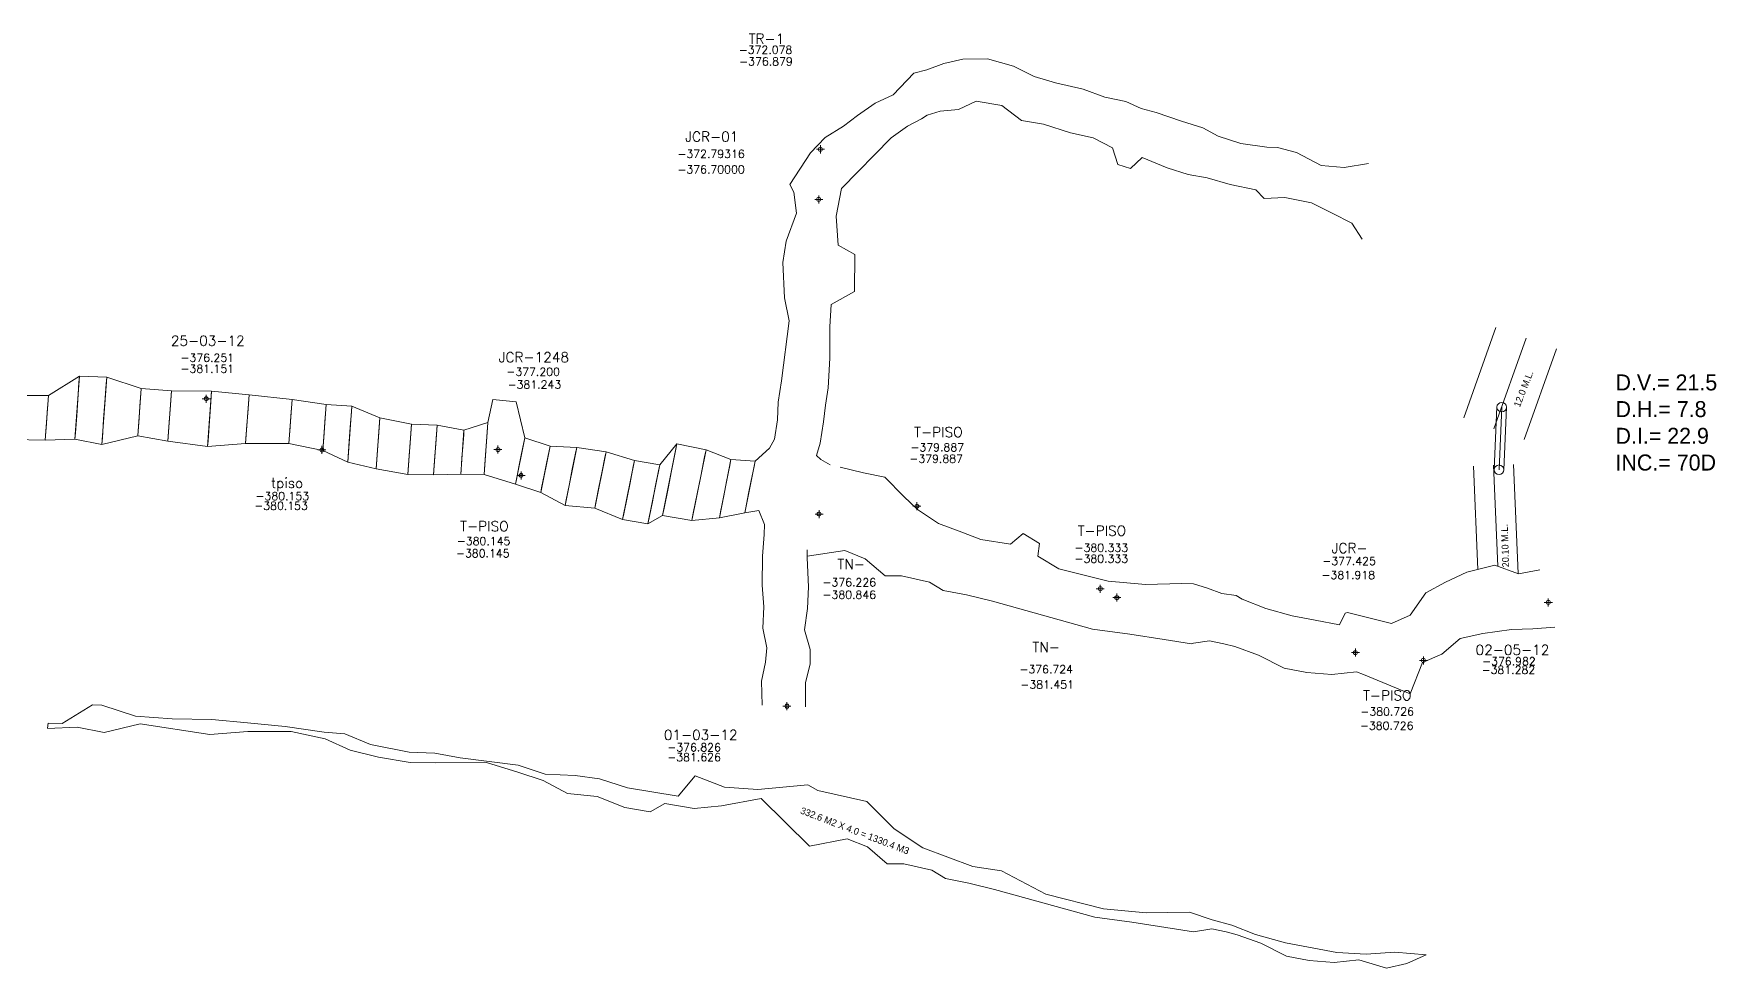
# Model space of a CAD drawing. Extents: x 0 to 99091, y -1812 to 13278.
# Drawn here: x 10999.2 to 11209.4, y 9679.4 to 9796 of the extents above; entities that cross this region are included whole.
import ezdxf
from ezdxf.enums import TextEntityAlignment as Align

# ---------------------------------------------------------------- set-up
doc = ezdxf.new("R2010")
doc.units = 0
doc.header["$MEASUREMENT"] = 0
doc.header["$PDMODE"] = 34
doc.header["$PDSIZE"] = 0.5
for name, color, linetype in [('F-440-7632-E-SEC', 1, 'Continuous'), ('F-450-7463-W-SCR', 4, 'Continuous'), ('F-450-7463-W-SCR-FIC', 4, 'Continuous')]:
    doc.layers.add(name, color=color, linetype=linetype)
doc.styles.add('ROMAND', font='ROMAND.SHX')
doc.styles.add('ROMANS', font='ROMANS.SHX', dxfattribs={"width": 2.5})

# ---------------------------------------------------------------- blocks, each defined once
blk = doc.blocks.new('F2')
at = {"lineweight": 0}
blk.add_point((0, 0), dxfattribs=at)
at = {"lineweight": 0, "style": 'ROMAND'}
for tag, height, p in [('NOMBRE', 1.25, (0.2, 6.62)), ('CIELO', 1, (0.14, 4.62)), ('PISO', 1, (0.14, 3.25))]:
    blk.add_attdef(tag, text='', height=height, dxfattribs=at).set_placement(p, align=Align.CENTER)
at = {"lineweight": 0, "style": 'ROMANS', "flags": 1}
for tag, p in [('MINA', (-0.07, -3.26)), ('LOCALIZACION', (-0.07, -4.93)), ('ESTRUCTURA', (-0.07, -6.62)), ('NIVEL', (-0.07, -8.29)), ('OBRA', (-0.07, -10.12)), ('ATRAS', (-0.07, -13.48)), ('FECHA', (-0.07, -11.79)), ('TOPOGRAFO', (2.67, -15.3))]:
    blk.add_attdef(tag, text='', height=1.25, dxfattribs=at).set_placement(p, align=Align.CENTER)

msp = doc.modelspace()

# ---------------------------------------------------------------- linework, layer by layer
at = {"color": 3, "linetype": 'Continuous', "lineweight": 0, "ltscale": 5, "flags": 128}
for points in [[(11181.86, 9759.37), (11177.84, 9748.07)], [(11189.4, 9756.69), (11185.38, 9745.39)], [(11181.98, 9749.45), (11181.64, 9741.63)], [(11183.18, 9749.4), (11182.84, 9741.58)], [(11179.06, 9742.07), (11179.61, 9729.17)], [(11184.06, 9742.28), (11184.63, 9728.64)]]:
    msp.add_lwpolyline(points, dxfattribs=at)
at = {"color": 1, "linetype": 'Continuous', "lineweight": 0, "ltscale": 5, "flags": 128}
for points in [[(11185.63, 9758.03), (11181.61, 9746.73)], [(11182.58, 9749.42), (11182.24, 9741.6)], [(11181.56, 9742.18), (11182.09, 9729.57)]]:
    msp.add_lwpolyline(points, dxfattribs=at)
at = {"linetype": 'Continuous', "lineweight": 0, "flags": 128}
msp.add_lwpolyline([(11000.9, 9709.33), (11000.98, 9709.97), (11002.73, 9709.91), (11006.51, 9712.27), (11007.67, 9712.22), (11011.91, 9710.83), (11016.47, 9710.5), (11021.42, 9710.44), (11025.89, 9710.02), (11030.59, 9709.57), (11035.45, 9708.83), (11038.03, 9708.65), (11041.24, 9707.31), (11046.06, 9706.35), (11049.28, 9706.22), (11052.44, 9705.62), (11059.71, 9704.72), (11063.05, 9703.62), (11066.82, 9703.44), (11069.85, 9703), (11073.34, 9701.9), (11079.7, 9700.84), (11081.79, 9703.38), (11085.46, 9701.97), (11089.65, 9701.7), (11095.87, 9702.26), (11097.14, 9701.55), (11103.27, 9700.17), (11106.69, 9696.78), (11110.25, 9694.41), (11116.5, 9692.07), (11120.09, 9691.52), (11125.62, 9688.61), (11132.82, 9686.8), (11138.16, 9686.3), (11143.58, 9686.38), (11146.41, 9685.41), (11148.85, 9684.74), (11151.8, 9683.57), (11155.55, 9682.53), (11161.99, 9681.32), (11165.63, 9681.13), (11169.24, 9681.36), (11173.13, 9681.06), (11170.72, 9679.98), (11168.19, 9679.36), (11164.71, 9680.4), (11161.63, 9680.07), (11158.53, 9680.34), (11155.68, 9680.88), (11152.49, 9682.49), (11149.52, 9683.56), (11148.14, 9683.93), (11146.37, 9684.28), (11144.08, 9683.91), (11136.38, 9685.11), (11131.76, 9685.74), (11119.22, 9689.22), (11116, 9690.01), (11113.09, 9690.58), (11111.37, 9691.63), (11107.88, 9692.41), (11105.81, 9692.39), (11103.34, 9694.53), (11100.81, 9695.54), (11096.1, 9694.63), (11090.06, 9700.57), (11085.12, 9699.66), (11081.69, 9699.32), (11078.04, 9699.95), (11076.2, 9698.89), (11073.04, 9699.42), (11069.55, 9700.83), (11065.84, 9701.17), (11062.8, 9702.8), (11059.65, 9703.84), (11055.73, 9705.07), (11049.41, 9705.02), (11046.2, 9705.05), (11042.24, 9705.74), (11038.69, 9706.59), (11035.59, 9708.02), (11031.34, 9708.93), (11025.93, 9708.92), (11021.19, 9708.56), (11012.46, 9709.89), (11007.97, 9708.81), (11004.61, 9709.45), (11000.89, 9709.32)], dxfattribs=at)
at = {"color": 3, "linetype": 'Continuous', "lineweight": 0, "ltscale": 5}
for centre in [(11182.58, 9749.42), (11182.24, 9741.6)]:
    msp.add_circle(centre, 0.6, dxfattribs=at)
at = {"layer": 'F-440-7632-E-SEC', "color": 1, "linetype": 'Continuous', "lineweight": 0}
for points in [[(11004.32, 9745.42, -381.16), (11004.89, 9753.3, -381.16), (11004.89, 9753.3, -378.26), (11004.83, 9752.51, -376.79), (11004.68, 9750.34, -376.16), (11004.54, 9748.37, -376.16), (11004.38, 9746.2, -376.79), (11004.32, 9745.42, -378.26), (11004.32, 9745.42, -381.16)], [(11007.69, 9744.77, -381.07), (11008.29, 9753.15, -381.07), (11008.29, 9753.15, -378.34), (11008.23, 9752.31, -376.96), (11008.06, 9750.01, -376.37), (11007.91, 9747.91, -376.37), (11007.75, 9745.61, -376.96), (11007.69, 9744.77, -378.34), (11007.69, 9744.77, -381.07)], [(11000.6, 9745.28, -381.46), (11001.01, 9750.87, -381.46), (11001.01, 9750.87, -378.61), (11000.97, 9750.31, -377.17), (11000.85, 9748.77, -376.56), (11000.75, 9747.38, -376.56), (11000.64, 9745.84, -377.17), (11000.6, 9745.28, -378.61), (11000.6, 9745.28, -381.46)], [(11012.17, 9745.85, -381.17), (11012.6, 9751.74, -381.17), (11012.6, 9751.74, -378.56), (11012.56, 9751.15, -377.24), (11012.44, 9749.53, -376.67), (11012.33, 9748.06, -376.67), (11012.22, 9746.44, -377.24), (11012.17, 9745.85, -378.56), (11012.17, 9745.85, -381.17)], [(11015.94, 9745.18, -381.28), (11016.39, 9751.46, -381.28), (11016.39, 9751.46, -378.73), (11016.34, 9750.84, -377.44), (11016.22, 9749.11, -376.88), (11016.11, 9747.54, -376.88), (11015.98, 9745.81, -377.44), (11015.94, 9745.18, -378.73), (11015.94, 9745.18, -381.28)], [(11020.9, 9744.52, -381.29), (11021.4, 9751.4, -381.29), (11021.4, 9751.4, -378.74), (11021.35, 9750.72, -377.44), (11021.21, 9748.82, -376.89), (11021.09, 9747.1, -376.89), (11020.95, 9745.21, -377.44), (11020.9, 9744.52, -378.74), (11020.9, 9744.52, -381.29)], [(11025.64, 9744.88, -381.5), (11026.08, 9750.97, -381.5), (11026.08, 9750.97, -378.94), (11026.03, 9750.36, -377.65), (11025.91, 9748.69, -377.1), (11025.8, 9747.16, -377.1), (11025.68, 9745.49, -377.65), (11025.64, 9744.88, -378.94), (11025.64, 9744.88, -381.5)], [(11031.05, 9744.89, -381.5), (11031.45, 9750.38, -381.5), (11031.45, 9750.38, -379.07), (11031.41, 9749.83, -377.83), (11031.3, 9748.32, -377.3), (11031.2, 9746.95, -377.3), (11031.09, 9745.44, -377.83), (11031.05, 9744.89, -379.07), (11031.05, 9744.89, -381.5)], [(11035.3, 9743.99, -381.81), (11035.72, 9749.77, -381.81), (11035.72, 9749.77, -378.97), (11035.68, 9749.19, -377.53), (11035.56, 9747.6, -376.91), (11035.46, 9746.16, -376.91), (11035.34, 9744.56, -377.53), (11035.3, 9743.99, -378.97), (11035.3, 9743.99, -381.81)], [(11038.41, 9742.56, -381.62), (11038.91, 9749.54, -381.62), (11038.91, 9749.54, -378.89), (11038.86, 9748.84, -377.51), (11038.72, 9746.92, -376.92), (11038.59, 9745.18, -376.92), (11038.46, 9743.26, -377.51), (11038.41, 9742.56, -378.89), (11038.41, 9742.56, -381.62)], [(11041.95, 9741.7, -381.72), (11042.41, 9748.09, -381.72), (11042.41, 9748.09, -379.11), (11042.37, 9747.45, -377.79), (11042.24, 9745.69, -377.22), (11042.13, 9744.1, -377.22), (11042, 9742.34, -377.79), (11041.95, 9741.7, -379.11), (11041.95, 9741.7, -381.72)], [(11045.91, 9741.02, -381.93), (11046.37, 9747.3, -381.93), (11046.37, 9747.3, -379.49), (11046.32, 9746.67, -378.26), (11046.2, 9744.94, -377.73), (11046.08, 9743.37, -377.73), (11045.96, 9741.64, -378.26), (11045.91, 9741.02, -379.49), (11045.91, 9741.02, -381.93)], [(11049.12, 9740.99, -381.83), (11049.57, 9747.17, -381.83), (11049.57, 9747.17, -379.22), (11049.52, 9746.55, -377.9), (11049.4, 9744.85, -377.33), (11049.29, 9743.3, -377.33), (11049.16, 9741.6, -377.9), (11049.12, 9740.99, -379.22), (11049.12, 9740.99, -381.83)], [(11052.53, 9741.04, -381.64), (11052.93, 9746.53, -381.64), (11052.93, 9746.53, -378.68), (11052.89, 9745.98, -377.18), (11052.78, 9744.47, -376.54), (11052.68, 9743.1, -376.54), (11052.57, 9741.59, -377.18), (11052.53, 9741.04, -378.68), (11052.53, 9741.04, -381.64)], [(11055.44, 9741.03, -381.54), (11055.91, 9747.51, -381.54), (11055.91, 9747.51, -378.87), (11055.86, 9746.87, -377.52), (11055.73, 9745.08, -376.94), (11055.61, 9743.46, -376.94), (11055.49, 9741.68, -377.52), (11055.44, 9741.03, -378.87), (11055.44, 9741.03, -381.54)], [(11060.52, 9745.59, -381.39), (11059.36, 9739.8, -381.39), (11059.36, 9739.8, -378.78), (11059.48, 9740.38, -377.46), (11059.8, 9741.97, -376.89), (11060.08, 9743.42, -376.89), (11060.4, 9745.01, -377.46), (11060.52, 9745.59, -378.78), (11060.52, 9745.59, -381.39)], [(11063.68, 9744.55, -381.33), (11062.52, 9738.76, -381.33), (11062.52, 9738.76, -378.78), (11062.63, 9739.34, -377.49), (11062.95, 9740.93, -376.93), (11063.24, 9742.38, -376.93), (11063.56, 9743.97, -377.49), (11063.68, 9744.55, -378.78), (11063.68, 9744.55, -381.33)], [(11067.01, 9744.39, -381.37), (11065.56, 9737.13, -381.37), (11065.56, 9737.13, -378.59), (11065.7, 9737.86, -377.18), (11066.1, 9739.85, -376.57), (11066.46, 9741.67, -376.57), (11066.86, 9743.66, -377.18), (11067.01, 9744.39, -378.59), (11067.01, 9744.39, -381.37)], [(11079.54, 9744.84, -380.95), (11077.75, 9735.91, -380.95), (11077.75, 9735.91, -378.4), (11077.93, 9736.81, -377.11), (11078.42, 9739.26, -376.55), (11078.87, 9741.49, -376.55), (11079.36, 9743.95, -377.11), (11079.54, 9744.84, -378.4), (11079.54, 9744.84, -380.95)], [(11083.17, 9744.11, -380.89), (11081.4, 9735.29, -380.89), (11081.4, 9735.29, -378.16), (11081.58, 9736.17, -376.78), (11082.06, 9738.6, -376.19), (11082.5, 9740.8, -376.19), (11082.99, 9743.23, -376.78), (11083.17, 9744.11, -378.16), (11083.17, 9744.11, -380.89)], [(11070.68, 9743.86, -381.31), (11069.26, 9736.8, -381.31), (11069.26, 9736.8, -378.41), (11069.4, 9737.5, -376.94), (11069.79, 9739.45, -376.31), (11070.15, 9741.21, -376.31), (11070.53, 9743.15, -376.94), (11070.68, 9743.86, -378.41), (11070.68, 9743.86, -381.31)], [(11074.22, 9742.74, -381.14), (11072.75, 9735.39, -381.14), (11072.75, 9735.39, -378.12), (11072.9, 9736.12, -376.59), (11073.3, 9738.14, -375.94), (11073.67, 9739.98, -375.94), (11074.08, 9742, -376.59), (11074.22, 9742.74, -378.12), (11074.22, 9742.74, -381.14)], [(11077.38, 9742.21, -381.18), (11075.91, 9734.86, -381.18), (11075.91, 9734.86, -378.4), (11076.06, 9735.59, -376.99), (11076.46, 9737.61, -376.38), (11076.83, 9739.45, -376.38), (11077.23, 9741.47, -376.99), (11077.38, 9742.21, -378.4), (11077.38, 9742.21, -381.18)], [(11086.28, 9742.88, -380.73), (11084.83, 9735.62, -380.73), (11084.83, 9735.62, -377.83), (11084.98, 9736.35, -376.36), (11085.38, 9738.34, -375.73), (11085.74, 9740.15, -375.73), (11086.14, 9742.15, -376.36), (11086.28, 9742.88, -377.83), (11086.28, 9742.88, -380.73)], [(11089.3, 9742.68, -380.57), (11088.01, 9736.21, -380.57), (11088.01, 9736.21, -377.96), (11088.14, 9736.85, -376.64), (11088.49, 9738.63, -376.07), (11088.82, 9740.25, -376.07), (11089.17, 9742.03, -376.64), (11089.3, 9742.68, -377.96), (11089.3, 9742.68, -380.57)]]:
    msp.add_polyline3d(points, dxfattribs=at)
at = {"layer": 'F-450-7463-W-SCR', "linetype": 'Continuous', "lineweight": 0, "flags": 128}
for points, elevation in [([(11165.92, 9779.84), (11162.89, 9779.36), (11160.03, 9779.59), (11156.94, 9781.23), (11154.55, 9781.85), (11153.23, 9781.89), (11149.97, 9782.32), (11147.15, 9783.27), (11145.23, 9784.28), (11142.59, 9785.11), (11139.41, 9786.21), (11137.52, 9786.7), (11135.62, 9787.57), (11133, 9788.12), (11130.3, 9789.12), (11126.83, 9789.92), (11124.18, 9790.7), (11121.57, 9791.98), (11118.34, 9792.92), (11115.25, 9792.86), (11112.87, 9792.31), (11110.76, 9791.53), (11109.12, 9791.11), (11106.54, 9788.42), (11104.3, 9787.39), (11102.1, 9785.83), (11100.33, 9784.49), (11098.06, 9783.1), (11096.21, 9781.16), (11093.62, 9777.22), (11094.15, 9776.28), (11094.46, 9773.66), (11093.19, 9770.16), (11092.78, 9767.49), (11092.98, 9763.09), (11093.57, 9760.19), (11092.58, 9752.69), (11092.2, 9750.04), (11092.08, 9747.84), (11091.73, 9745.41), (11091.09, 9744.3), (11089.3, 9742.68), (11089.3, 9742.68), (11089.3, 9742.68), (11089.3, 9742.68)], -361.01), ([(11165.15, 9770.4), (11163.83, 9772.4), (11161.4, 9773.65), (11158.82, 9774.95), (11155.48, 9775.61), (11152.88, 9775.47), (11151.84, 9776.56), (11148.63, 9777.2), (11145.79, 9778.04), (11143.41, 9778.46), (11140.76, 9779.29), (11137.64, 9780.58), (11136.19, 9779.21), (11134.63, 9779.72), (11133.94, 9781.81), (11131.52, 9783.04), (11128.71, 9783.65), (11125.32, 9784.74), (11122.58, 9785.22), (11120.14, 9787.08), (11116.92, 9787.62), (11114.69, 9786.59), (11112.4, 9786.38), (11110.79, 9785.87), (11110.09, 9785.43), (11108.34, 9784.52), (11106.31, 9783.03), (11100.11, 9776.73), (11099.44, 9773.28), (11099.67, 9769.66), (11101.76, 9768.48), (11101.73, 9763.85), (11098.82, 9762.24), (11098.62, 9759.45), (11098.65, 9755.53), (11098.42, 9751.84), (11098.11, 9749.68), (11097.84, 9747.6), (11097.41, 9744.93), (11096.98, 9743.37), (11097.51, 9742.87), (11098.67, 9742.22)], -361.51), ([(11055.91, 9747.51), (11056.54, 9750.37), (11059.45, 9750.07)], -381.54), ([(11055.91, 9747.51), (11056.54, 9750.37), (11059.45, 9750.07)], -376.94), ([(11090.21, 9730.81), (11090.43, 9733.54), (11090.46, 9734.77), (11089.77, 9736.53), (11088.01, 9736.21), (11088.01, 9736.21), (11088.01, 9736.21), (11088.01, 9736.21)], -375.96), ([(11095.79, 9731.59), (11095.81, 9730.59)], -375.77)]:
    msp.add_lwpolyline(points, dxfattribs=dict(at, elevation=elevation))
at = {"layer": 'F-450-7463-W-SCR', "linetype": 'Continuous', "lineweight": 0}
for points in [[(10985.08, 9752.42, -375.83), (10988.97, 9752.14, -376.14), (10992.84, 9751.66, -376.24), (10996.89, 9750.86, -376.45), (11001.01, 9750.87, -376.56), (11004.89, 9753.3, -376.16), (11008.29, 9753.15, -376.37), (11012.6, 9751.74, -376.67), (11016.39, 9751.46, -376.88), (11021.4, 9751.4, -376.89), (11026.08, 9750.97, -377.1), (11031.45, 9750.38, -377.3), (11035.72, 9749.77, -376.91), (11038.91, 9749.54, -376.92), (11042.41, 9748.09, -377.22), (11046.37, 9747.3, -377.73), (11049.57, 9747.17, -377.33), (11052.93, 9746.53, -376.54), (11055.91, 9747.51, -376.94)], [(10985.08, 9752.42, -381.23), (10988.97, 9752.14, -381.44), (10992.84, 9751.66, -381.44), (10996.89, 9750.86, -381.25), (11001.01, 9750.87, -381.46), (11004.89, 9753.3, -381.16), (11008.29, 9753.15, -381.07), (11012.6, 9751.74, -381.17), (11016.39, 9751.46, -381.28), (11021.4, 9751.4, -381.29), (11026.08, 9750.97, -381.5), (11031.45, 9750.38, -381.5), (11035.72, 9749.77, -381.81), (11038.91, 9749.54, -381.62), (11042.41, 9748.09, -381.72), (11046.37, 9747.3, -381.93), (11049.57, 9747.17, -381.83), (11052.93, 9746.53, -381.64), (11055.91, 9747.51, -381.54)], [(11030.92, 9750.49, -377.6), (11030.92, 9750.49, -377.6)], [(11089.3, 9742.68, -376.07), (11086.28, 9742.88, -375.73), (11083.17, 9744.11, -376.19), (11079.54, 9744.84, -376.55), (11077.38, 9742.21, -376.38), (11074.22, 9742.74, -375.94), (11070.68, 9743.86, -376.31), (11067.01, 9744.39, -376.57), (11063.68, 9744.55, -376.93), (11060.52, 9745.59, -376.89), (11059.45, 9750.07, -377.05)], [(11089.3, 9742.68, -380.57), (11086.28, 9742.88, -380.73), (11083.17, 9744.11, -380.89), (11079.54, 9744.84, -380.95), (11077.38, 9742.21, -381.18), (11074.22, 9742.74, -381.14), (11070.68, 9743.86, -381.31), (11067.01, 9744.39, -381.37), (11063.68, 9744.55, -381.33), (11060.52, 9745.59, -381.39), (11059.45, 9750.07, -381.55)], [(10984.53, 9744.84, -375.83), (10988.42, 9744.56, -376.14), (10992.3, 9744.08, -376.24), (10996.5, 9745.38, -376.45), (11000.6, 9745.28, -376.56), (11004.32, 9745.42, -376.16), (11007.69, 9744.77, -376.37), (11012.17, 9745.85, -376.67), (11015.94, 9745.18, -376.88), (11020.9, 9744.52, -376.89), (11025.64, 9744.88, -377.1), (11031.05, 9744.89, -377.3), (11035.3, 9743.99, -376.91), (11038.41, 9742.56, -376.92), (11041.95, 9741.7, -377.22), (11045.91, 9741.02, -377.73), (11049.12, 9740.99, -377.33), (11052.53, 9741.04, -376.54), (11055.44, 9741.03, -376.94)], [(10984.53, 9744.84, -381.23), (10988.42, 9744.56, -381.44), (10992.3, 9744.08, -381.44), (10996.5, 9745.38, -381.25), (11000.6, 9745.28, -381.46), (11004.32, 9745.42, -381.16), (11007.69, 9744.77, -381.07), (11012.17, 9745.85, -381.17), (11015.94, 9745.18, -381.28), (11020.9, 9744.52, -381.29), (11025.64, 9744.88, -381.5), (11031.05, 9744.89, -381.5), (11035.3, 9743.99, -381.81), (11038.41, 9742.56, -381.62), (11041.95, 9741.7, -381.72), (11045.91, 9741.02, -381.93), (11049.12, 9740.99, -381.83), (11052.53, 9741.04, -381.64), (11055.44, 9741.03, -381.54)], [(11099.93, 9741.93, -376.2), (11102.85, 9741.23, -376.01), (11105.5, 9740.7, -376.22), (11107.9, 9738.28, -376.23), (11109.57, 9736.64, -376.23), (11112.23, 9734.88, -376.04), (11114.78, 9733.95, -376.85), (11117.51, 9732.89, -376.86), (11121.21, 9732.33, -376.72)], [(11099.93, 9741.93, -381), (11102.85, 9741.23, -381.11), (11105.5, 9740.7, -381.12), (11107.9, 9738.28, -381.33), (11109.57, 9736.64, -381.33), (11112.23, 9734.88, -381.34), (11114.78, 9733.95, -381.35), (11117.51, 9732.89, -381.36), (11121.21, 9732.33, -381.52)], [(11088.01, 9736.21, -376.07), (11084.83, 9735.62, -375.73), (11081.4, 9735.29, -376.19), (11077.75, 9735.91, -376.55), (11075.91, 9734.86, -376.38), (11072.75, 9735.39, -375.94), (11069.26, 9736.8, -376.31), (11065.56, 9737.13, -376.57), (11062.52, 9738.76, -376.93), (11059.36, 9739.8, -376.89), (11055.44, 9741.03, -376.94)], [(11088.01, 9736.21, -380.57), (11084.83, 9735.62, -380.73), (11081.4, 9735.29, -380.89), (11077.75, 9735.91, -380.95), (11075.91, 9734.86, -381.18), (11072.75, 9735.39, -381.14), (11069.26, 9736.8, -381.31), (11065.56, 9737.13, -381.37), (11062.52, 9738.76, -381.33), (11059.36, 9739.8, -381.39), (11055.44, 9741.03, -381.54)], [(11144.09, 9727.36, -376.14), (11142.62, 9727.39, -376.19), (11138.07, 9727.26, -376.62), (11133.39, 9727.71, -376.64), (11127.26, 9729.24, -377.33), (11127.26, 9729.24, -377.33), (11124.62, 9730.82, -377.18), (11124.83, 9732.4, -377.15), (11122.8, 9733.64, -377.15), (11121.21, 9732.33, -376.72)], [(11144.09, 9727.36, -381.54), (11142.62, 9727.39, -381.59), (11138.07, 9727.26, -381.42), (11133.39, 9727.71, -381.54), (11127.26, 9729.24, -381.53), (11127.26, 9729.24, -381.53), (11124.62, 9730.82, -381.48), (11124.83, 9732.4, -381.45), (11122.8, 9733.64, -381.45), (11121.21, 9732.33, -381.52)], [(11095.81, 9730.82, -376.2), (11100.52, 9731.51, -376.01), (11103.06, 9730.49, -376.22), (11105.53, 9728.36, -376.23), (11107.59, 9728.38, -376.23), (11111.08, 9727.59, -376.19), (11111.08, 9727.59, -376.19), (11111.08, 9727.59, -376.19), (11111.08, 9727.59, -376.19)], [(11095.81, 9730.82, -381), (11100.52, 9731.51, -381.11), (11103.06, 9730.49, -381.12), (11105.53, 9728.36, -381.33), (11107.59, 9728.38, -381.33), (11111.08, 9727.59, -381.59), (11111.08, 9727.59, -381.59), (11111.08, 9727.59, -381.59), (11111.08, 9727.59, -381.59)], [(11090.19, 9712.22, -376.83), (11090.1, 9715.22, -377), (11090.6, 9717.6, -376.49), (11090.77, 9719.39, -376.21), (11090.26, 9721.81, -376.61), (11090.37, 9724.51, -376.39), (11090.17, 9727.21, -376.28), (11090.21, 9730.81, -376.32)], [(11090.19, 9712.22, -381.63), (11090.1, 9715.22, -381.6), (11090.6, 9717.6, -381.79), (11090.77, 9719.39, -381.71), (11090.26, 9721.81, -381.81), (11090.37, 9724.51, -381.49), (11090.17, 9727.21, -381.28), (11090.21, 9730.81, -381.02)], [(11095.58, 9712, -376.83), (11095.6, 9715, -377), (11096.19, 9717.38, -376.49), (11096.16, 9719.18, -376.21), (11095.46, 9721.61, -376.61), (11095.86, 9724.29, -376.39), (11095.97, 9726.99, -376.28), (11095.81, 9730.59, -376.32)], [(11095.58, 9712, -381.63), (11095.6, 9715, -381.6), (11096.19, 9717.38, -381.79), (11096.16, 9719.18, -381.71), (11095.46, 9721.61, -381.81), (11095.86, 9724.29, -381.49), (11095.97, 9726.99, -381.28), (11095.81, 9730.59, -381.02)], [(11187.34, 9729.12, -376.98), (11184.67, 9728.63, -376.3), (11181.7, 9729.71, -376.52), (11178.22, 9728.81, -376.64), (11175.54, 9727.59, -376.26), (11173.1, 9726.23, -376.38), (11171.14, 9723.45, -376.6), (11168.82, 9722.43, -376.02), (11168.82, 9722.43, -376.02), (11163.31, 9723.78, -376.95), (11163.02, 9723.7, -376.95)], [(11187.34, 9729.12, -381.28), (11184.67, 9728.63, -381.7), (11181.7, 9729.71, -381.72), (11178.22, 9728.81, -381.74), (11175.54, 9727.59, -381.76), (11173.1, 9726.23, -381.78), (11171.14, 9723.45, -381.8), (11168.82, 9722.43, -381.82), (11168.82, 9722.43, -381.82), (11163.31, 9723.78, -381.75), (11163.02, 9723.7, -381.75)], [(11118.94, 9725.18, -381.22), (11115.71, 9725.98, -381.6), (11112.81, 9726.54, -381.44), (11111.08, 9727.59, -381.59), (11111.08, 9727.59, -381.59)], [(11118.94, 9725.18, -376.82), (11115.71, 9725.98, -377), (11112.81, 9726.54, -377.04), (11111.08, 9727.59, -376.19), (11111.08, 9727.59, -376.19)], [(11150.14, 9725.45, -376.65), (11149.4, 9725.9, -376.84), (11147.6, 9726.15, -376.41), (11145.81, 9726.82, -376.37), (11144.09, 9727.36, -376.14)], [(11150.14, 9725.45, -381.65), (11149.4, 9725.9, -381.84), (11147.6, 9726.15, -381.81), (11145.81, 9726.82, -381.67), (11144.09, 9727.36, -381.54)], [(11143.8, 9719.88, -376.55), (11140.4, 9720.43, -376.19), (11136.1, 9721.07, -376.62), (11131.47, 9721.71, -376.64), (11118.94, 9725.18, -376.82)], [(11143.8, 9719.88, -381.35), (11140.4, 9720.43, -381.59), (11136.1, 9721.07, -381.42), (11131.47, 9721.71, -381.54), (11118.94, 9725.18, -381.22)], [(11163.02, 9723.7, -376.95), (11162.3, 9722.26, -377.05), (11159.25, 9722.83, -376.73), (11156.4, 9723.37, -376.7), (11153.1, 9724.29, -377.37), (11150.14, 9725.45, -376.65)], [(11163.02, 9723.7, -381.75), (11162.3, 9722.26, -381.75), (11159.25, 9722.83, -381.43), (11156.4, 9723.37, -381.4), (11153.1, 9724.29, -381.67), (11150.14, 9725.45, -381.65)], [(11189.2, 9721.96, -376.98), (11186.46, 9721.76, -376.3), (11183.8, 9721.68, -376.52), (11180.21, 9721.16, -376.64), (11177.38, 9720.53, -376.26), (11175.1, 9718.59, -376.38), (11172.68, 9717.54, -376.6), (11171.12, 9713.62, -376.02), (11171.12, 9713.62, -376.02), (11165.32, 9716.04, -376.95), (11164.43, 9716.37, -376.58)], [(11189.2, 9721.96, -381.28), (11186.46, 9721.76, -381.7), (11183.8, 9721.68, -381.72), (11180.21, 9721.16, -381.74), (11177.38, 9720.53, -381.76), (11175.1, 9718.59, -381.78), (11172.68, 9717.54, -381.8), (11171.12, 9713.62, -381.82), (11171.12, 9713.62, -381.82), (11165.32, 9716.04, -381.75), (11164.43, 9716.37, -381.98)], [(11149.23, 9719.52, -376.65), (11147.85, 9719.89, -376.84), (11146.08, 9720.24, -376.41), (11144.05, 9719.94, -376.37), (11143.8, 9719.88, -376.55)], [(11149.23, 9719.52, -381.65), (11147.85, 9719.89, -381.84), (11146.08, 9720.24, -381.81), (11144.05, 9719.94, -381.67), (11143.8, 9719.88, -381.35)], [(11164.43, 9716.37, -376.58), (11161.34, 9716.03, -377.05), (11158.24, 9716.31, -376.73), (11155.39, 9716.85, -376.7), (11152.2, 9718.45, -377.37), (11149.23, 9719.52, -376.65)], [(11164.43, 9716.37, -381.98), (11161.34, 9716.03, -381.75), (11158.24, 9716.31, -381.43), (11155.39, 9716.85, -381.4), (11152.2, 9718.45, -381.67), (11149.23, 9719.52, -381.65)]]:
    msp.add_polyline3d(points, dxfattribs=at)

# ---------------------------------------------------------------- block references
at = {"layer": 'F-450-7463-W-SCR-FIC', "color": 5, "linetype": 'Continuous', "lineweight": 0}
ref = msp.add_blockref('F2', (11097.45, 9781.61, -372.79), dxfattribs=at)
ref.add_attrib('NOMBRE', 'TR-1', dxfattribs={"layer": '0', "lineweight": 0, "height": 1.25, "style": 'ROMAND'}).set_placement((11090.72, 9794.8, -372.79), align=Align.CENTER)
ref.add_attrib('CIELO', '-372.078', dxfattribs={"layer": '0', "lineweight": 0, "height": 1, "style": 'ROMAND'}).set_placement((11090.61, 9793.54, -372.79), align=Align.CENTER)
ref.add_attrib('PISO', '-376.879', dxfattribs={"layer": '0', "lineweight": 0, "height": 1, "style": 'ROMAND'}).set_placement((11090.66, 9792.08, -372.79), align=Align.CENTER)
ref = msp.add_blockref('F2', (11097.25, 9775.36, -372.79), dxfattribs=at)
ref.add_attrib('NOMBRE', 'JCR-01', dxfattribs={"layer": '0', "lineweight": 0, "height": 1.25, "style": 'ROMAND'}).set_placement((11083.88, 9782.57, -372.79), align=Align.CENTER)
ref.add_attrib('CIELO', '-372.79316', dxfattribs={"layer": '0', "lineweight": 0, "height": 1, "style": 'ROMAND'}).set_placement((11083.8, 9780.54, -372.79), align=Align.CENTER)
ref.add_attrib('PISO', '-376.70000', dxfattribs={"layer": '0', "lineweight": 0, "height": 1, "style": 'ROMAND'}).set_placement((11083.8, 9778.6, -372.79), align=Align.CENTER)
for p, values in [((11020.72, 9750.47, -376.25), {'NOMBRE': '25-03-12', 'CIELO': '-376.251', 'PISO': '-381.151'}), ((11132.42, 9726.75, -380.33), {'NOMBRE': 'T-PISO', 'CIELO': '-380.333', 'PISO': '-380.333'})]:
    msp.add_blockref('F2', p, dxfattribs=at).add_auto_attribs(values)
ref = msp.add_blockref('F2', (11057.17, 9744.12, -377.2), dxfattribs=at)
ref.add_attrib('NOMBRE', 'JCR-1248', dxfattribs={"layer": '0', "lineweight": 0, "height": 1.25, "style": 'ROMAND'}).set_placement((11061.65, 9755.03, -377.2), align=Align.CENTER)
ref.add_attrib('CIELO', '-377.200', dxfattribs={"layer": '0', "lineweight": 0, "height": 1, "style": 'ROMAND'}).set_placement((11061.57, 9753.34, -377.2), align=Align.CENTER)
ref.add_attrib('PISO', '-381.243', dxfattribs={"layer": '0', "lineweight": 0, "height": 1, "style": 'ROMAND'}).set_placement((11061.73, 9751.74, -377.2), align=Align.CENTER)
ref = msp.add_blockref('F2', (11109.51, 9737.05, -379.89), dxfattribs=at)
ref.add_attrib('NOMBRE', 'T-PISO', dxfattribs={"layer": '0', "lineweight": 0, "height": 1.25, "style": 'ROMAND'}).set_placement((11112.2, 9745.68, -379.89), align=Align.CENTER)
ref.add_attrib('CIELO', '-379.887', dxfattribs={"layer": '0', "lineweight": 0, "height": 1, "style": 'ROMAND'}).set_placement((11112.06, 9743.9, -379.89), align=Align.CENTER)
ref.add_attrib('PISO', '-379.887', dxfattribs={"layer": '0', "lineweight": 0, "height": 1, "style": 'ROMAND'}).set_placement((11111.92, 9742.48, -379.89), align=Align.CENTER)
ref = msp.add_blockref('F2', (11035.18, 9744.08, -380.15), dxfattribs=at)
ref.add_attrib('NOMBRE', 'tpiso', dxfattribs={"layer": '0', "lineweight": 0, "height": 1.25, "style": 'ROMAND'}).set_placement((11030.83, 9739.33, -380.15), align=Align.CENTER)
ref.add_attrib('CIELO', '-380.153', dxfattribs={"layer": '0', "lineweight": 0, "height": 1, "style": 'ROMAND'}).set_placement((11030.23, 9737.82, -380.15), align=Align.CENTER)
ref.add_attrib('PISO', '-380.153', dxfattribs={"layer": '0', "lineweight": 0, "height": 1, "style": 'ROMAND'}).set_placement((11030.08, 9736.61, -380.15), align=Align.CENTER)
ref = msp.add_blockref('F2', (11060.07, 9740.89, -380.15), dxfattribs=at)
ref.add_attrib('NOMBRE', 'T-PISO', dxfattribs={"layer": '0', "lineweight": 0, "height": 1.25, "style": 'ROMAND'}).set_placement((11055.48, 9733.93, -380.15), align=Align.CENTER)
ref.add_attrib('CIELO', '-380.145', dxfattribs={"layer": '0', "lineweight": 0, "height": 1, "style": 'ROMAND'}).set_placement((11055.38, 9732.2, -380.15), align=Align.CENTER)
ref.add_attrib('PISO', '-380.145', dxfattribs={"layer": '0', "lineweight": 0, "height": 1, "style": 'ROMAND'}).set_placement((11055.28, 9730.67, -380.15), align=Align.CENTER)
ref = msp.add_blockref('F2', (11097.3, 9736.08, -376.23), dxfattribs=at)
ref.add_attrib('NOMBRE', 'TN-', dxfattribs={"layer": '0', "lineweight": 0, "height": 1.25, "style": 'ROMAND'}).set_placement((11101.31, 9729.19, -376.23), align=Align.CENTER)
ref.add_attrib('CIELO', '-376.226', dxfattribs={"layer": '0', "lineweight": 0, "height": 1, "style": 'ROMAND'}).set_placement((11101.07, 9727.05, -376.23), align=Align.CENTER)
ref.add_attrib('PISO', '-380.846', dxfattribs={"layer": '0', "lineweight": 0, "height": 1, "style": 'ROMAND'}).set_placement((11101.07, 9725.5, -376.23), align=Align.CENTER)
ref = msp.add_blockref('F2', (11164.3, 9718.77, -377.42), dxfattribs=at)
ref.add_attrib('NOMBRE', 'JCR-', dxfattribs={"layer": '0', "lineweight": 0, "height": 1.25, "style": 'ROMAND'}).set_placement((11163.57, 9731.2, -377.42), align=Align.CENTER)
ref.add_attrib('CIELO', '-377.425', dxfattribs={"layer": '0', "lineweight": 0, "height": 1, "style": 'ROMAND'}).set_placement((11163.51, 9729.71, -377.42), align=Align.CENTER)
ref.add_attrib('PISO', '-381.918', dxfattribs={"layer": '0', "lineweight": 0, "height": 1, "style": 'ROMAND'}).set_placement((11163.41, 9727.96, -377.42), align=Align.CENTER)
ref = msp.add_blockref('F2', (11134.49, 9725.64, -376.72), dxfattribs=at)
ref.add_attrib('NOMBRE', 'TN-', dxfattribs={"layer": '0', "lineweight": 0, "height": 1.25, "style": 'ROMAND'}).set_placement((11125.67, 9718.82, -376.72), align=Align.CENTER)
ref.add_attrib('CIELO', '-376.724', dxfattribs={"layer": '0', "lineweight": 0, "height": 1, "style": 'ROMAND'}).set_placement((11125.67, 9716.19, -376.72), align=Align.CENTER)
ref.add_attrib('PISO', '-381.451', dxfattribs={"layer": '0', "lineweight": 0, "height": 1, "style": 'ROMAND'}).set_placement((11125.79, 9714.28, -376.72), align=Align.CENTER)
ref = msp.add_blockref('F2', (11188.4, 9725.05, -376.98), dxfattribs=at)
ref.add_attrib('NOMBRE', '02-05-12', dxfattribs={"layer": '0', "lineweight": 0, "height": 1.25, "style": 'ROMAND'}).set_placement((11183.92, 9718.49, -376.98), align=Align.CENTER)
ref.add_attrib('CIELO', '-376.982', dxfattribs={"layer": '0', "lineweight": 0, "height": 1, "style": 'ROMAND'}).set_placement((11183.48, 9717.19, -376.98), align=Align.CENTER)
ref.add_attrib('PISO', '-381.282', dxfattribs={"layer": '0', "lineweight": 0, "height": 1, "style": 'ROMAND'}).set_placement((11183.42, 9716.13, -376.98), align=Align.CENTER)
ref = msp.add_blockref('F2', (11172.79, 9717.81, -380.73), dxfattribs=at)
ref.add_attrib('NOMBRE', 'T-PISO', dxfattribs={"layer": '0', "lineweight": 0, "height": 1.25, "style": 'ROMAND'}).set_placement((11168.27, 9712.81, -380.73), align=Align.CENTER)
ref.add_attrib('CIELO', '-380.726', dxfattribs={"layer": '0', "lineweight": 0, "height": 1, "style": 'ROMAND'}).set_placement((11168.27, 9710.92, -380.73), align=Align.CENTER)
ref.add_attrib('PISO', '-380.726', dxfattribs={"layer": '0', "lineweight": 0, "height": 1, "style": 'ROMAND'}).set_placement((11168.21, 9709.15, -380.73), align=Align.CENTER)
ref = msp.add_blockref('F2', (11093.28, 9712.09, -376.83), dxfattribs=at)
ref.add_attrib('NOMBRE', '01-03-12', dxfattribs={"layer": '0', "lineweight": 0, "height": 1.25, "style": 'ROMAND'}).set_placement((11082.5, 9707.88, -376.83), align=Align.CENTER)
ref.add_attrib('CIELO', '-376.826', dxfattribs={"layer": '0', "lineweight": 0, "height": 1, "style": 'ROMAND'}).set_placement((11081.68, 9706.45, -376.83), align=Align.CENTER)
ref.add_attrib('PISO', '-381.626', dxfattribs={"layer": '0', "lineweight": 0, "height": 1, "style": 'ROMAND'}).set_placement((11081.68, 9705.22, -376.83), align=Align.CENTER)

# ---------------------------------------------------------------- texts
at = {"color": 4, "linetype": 'Continuous', "lineweight": 0, "ltscale": 5, "char_height": 0.855, "width": 9.3953, "attachment_point": 1}
for s, insert, rotation in [('12.0 M.L.', (11184.04, 9749.65), 68.814), ('20.10 M.L.', (11182.65, 9729.41), 91.9026)]:
    msp.add_mtext(s, dxfattribs=dict(at, insert=insert, rotation=rotation))
at = {"color": 5, "linetype": 'Continuous', "lineweight": 0, "ltscale": 5, "insert": (11196.79, 9753.51), "char_height": 2, "width": 53.4016, "attachment_point": 1}
msp.add_mtext('D.V.= 21.5\\PD.H.= 7.8\\PD.I.= 22.9\\PINC.= 70D', dxfattribs=at)
at = {"linetype": 'Continuous', "lineweight": 0, "insert": (11095.17, 9699.52), "char_height": 0.8535, "width": 21.1994, "attachment_point": 1, "rotation": 339.0338}
msp.add_mtext('332.6 M2 X 4.0 = 1330.4 M3', dxfattribs=at)

doc.saveas('drawing.dxf')
